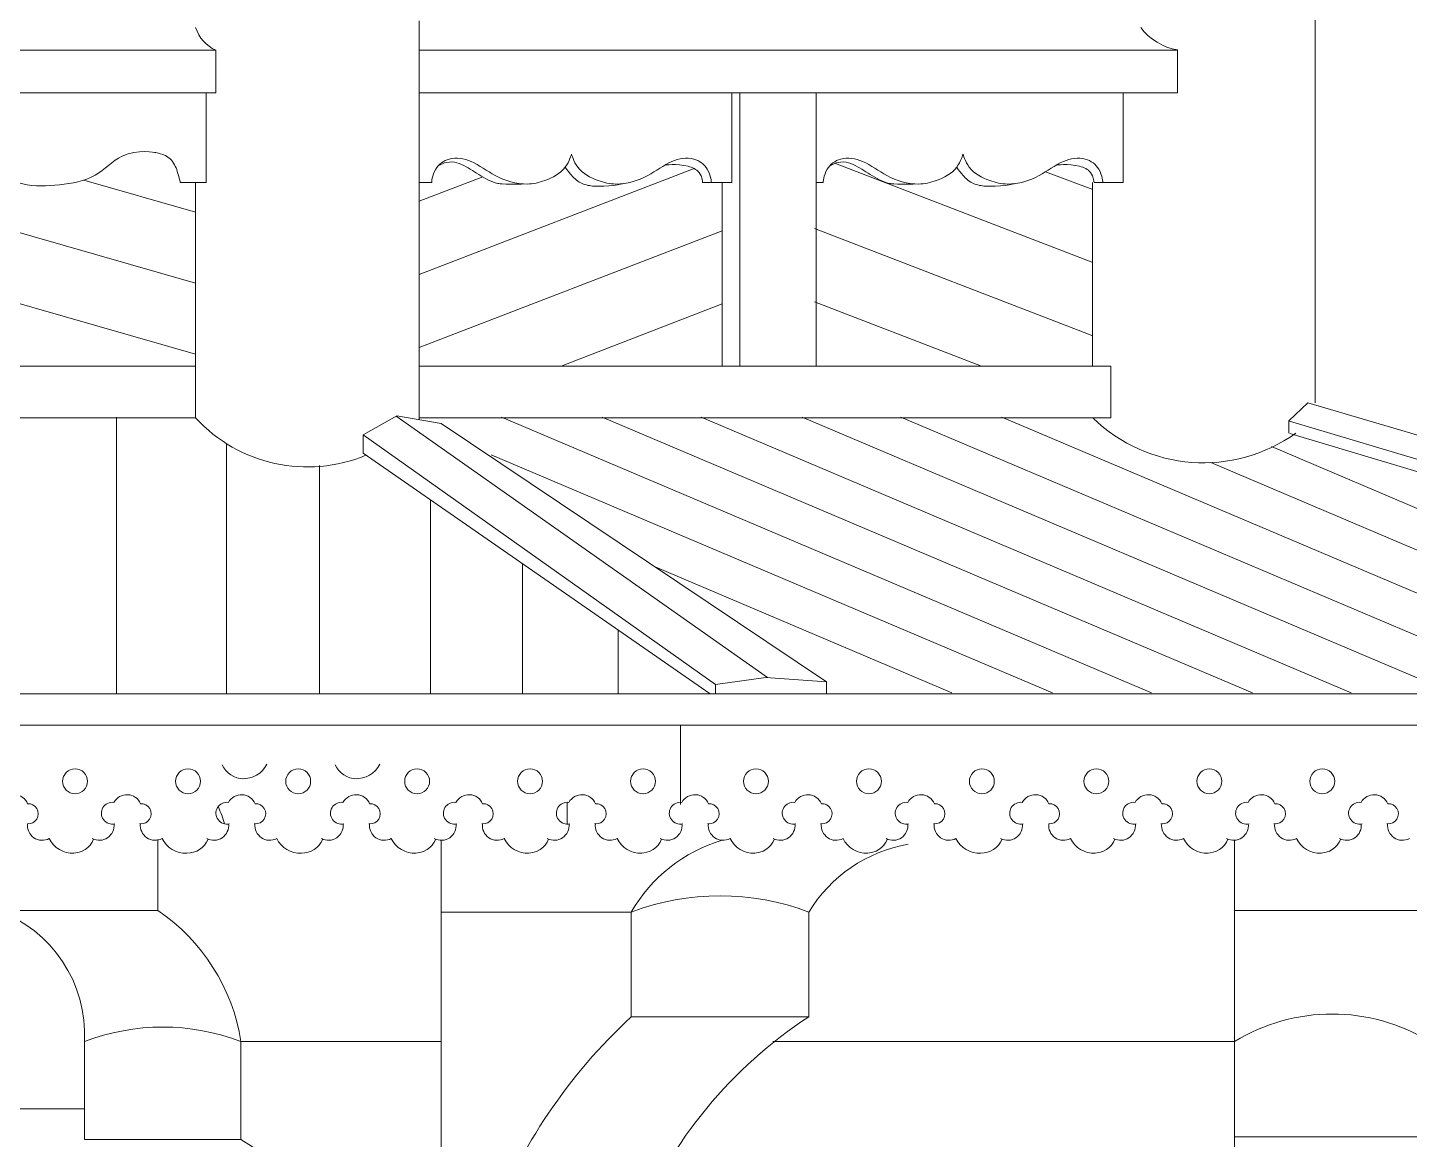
# Model space of a CAD drawing. Header units: millimetres. Extents: x 2399 to 111977, y 1313 to 59551.
# Drawn here: x 96438 to 98559, y 42969 to 44675 of the extents above; entities that cross this region are included whole.
import ezdxf

# ---------------------------------------------------------------- set-up
doc = ezdxf.new("R2010")
doc.units = ezdxf.units.MM
doc.layers.add('main line', color=7, linetype='Continuous', lineweight=13)

msp = doc.modelspace()

# ---------------------------------------------------------------- linework, layer by layer
at = {"layer": 'main line', "color": 7, "linetype": 'Continuous', "lineweight": 13}
for p, q in [((97038.7862, 44073.7993), (97039.1417, 44685.8165)), ((98414.397, 44099.7524), (98414.397, 44689.3849)), ((96726.6847, 44640.8937), (95984.3552, 44640.8937)), ((96726.6847, 44575.4817), (96726.6847, 44640.8937)), ((97039.1417, 44640.8937), (98203.1842, 44640.8937)), ((98203.1842, 44575.4817), (98203.1842, 44641.194)), ((96726.6847, 44575.4817), (95984.084, 44575.4817)), ((96711.9301, 44575.4817), (96711.9301, 44437.639)), ((98203.1842, 44575.4817), (97039.1417, 44575.4817)), ((97518.9176, 44437.639), (97518.9176, 44575.4817)), ((97530.9987, 44575.4817), (97530.9987, 44156.0388)), ((97648.3579, 44575.4817), (97648.3579, 44156.0388)), ((98120.0079, 44575.4817), (98120.0079, 44437.639)), ((98120.0079, 44575.4817), (98120.0079, 44437.639)), ((98120.0079, 44575.4817), (98120.0079, 44437.639)), ((98073.3308, 44314.7644), (97678.278, 44466.9319)), ((96695.7087, 44283.2193), (96072.5324, 44461.5251)), ((97039.1417, 44296.7852), (97460.9761, 44459.2685)), ((97039.1417, 44409.1029), (97136.8381, 44446.7338)), ((98073.3308, 44427.0821), (98000.7596, 44454.3504)), ((96695.7087, 44392.2365), (96523.8654, 44441.405)), ((96711.9301, 44437.639), (96672.1722, 44437.639)), ((96695.7087, 44076.3876), (96695.7087, 44437.639)), ((97518.9176, 44437.639), (97474.0458, 44437.639)), ((97504.2477, 44437.639), (97504.2477, 44156.0388)), ((98072.8613, 44156.0388), (98072.8613, 44437.639)), ((98120.0079, 44437.639), (98075.1361, 44437.639)), ((96695.7087, 44174.2021), (96026.2156, 44365.7603)), ((97039.1417, 44184.4675), (97504.2477, 44363.6183)), ((98073.3308, 44202.4467), (97645.9983, 44367.0478)), ((97902.218, 44156.0388), (97645.9983, 44254.7302)), ((97256.9316, 44156.0388), (97504.2477, 44251.3007)), ((96695.7087, 44156.0388), (95984.084, 44156.0388)), ((97039.1417, 44156.0388), (98100.9903, 44156.0388)), ((98100.9903, 44076.3876), (98100.9903, 44156.0388)), ((98403.4441, 44099.7524), (98374.3083, 44072.1832)), ((98403.4441, 44099.7524), (99913.2946, 43653.0779)), ((96695.7087, 44076.3876), (95984.084, 44076.3876)), ((96574.1209, 44077.8236), (96574.1209, 43653.0779)), ((97004.7287, 44079.8326), (96953.0558, 44050.3336)), ((97573.515, 43677.7982), (97003.6197, 44079.1995)), ((97004.7287, 44079.8326), (97072.8438, 44067.7659)), ((97038.7862, 44076.3876), (98100.9903, 44076.3876)), ((97072.8438, 44067.7659), (97664.0934, 43671.4553)), ((97165.1719, 44077.8236), (98163.3635, 43654.5139)), ((97319.9772, 44077.8236), (98318.1689, 43654.5139)), ((97471.8982, 44077.8236), (98470.0899, 43654.5139)), ((97626.7036, 44077.8236), (98624.8952, 43654.5139)), ((97778.6246, 44077.8236), (98776.8162, 43654.5139)), ((97933.43, 44077.8236), (98931.6216, 43654.5139)), ((98374.1162, 44053.2614), (98374.3083, 44072.1832)), ((98375.1836, 44071.2866), (99778.3015, 43653.0779)), ((96953.0558, 44050.3336), (96953.0558, 44022.1034)), ((96953.0558, 44050.3336), (97493.9254, 43667.2926)), ((99714.5873, 43653.0779), (98375.5826, 44052.368)), ((96743.0376, 44037.0641), (96743.0376, 43653.0779)), ((97485.5796, 43653.0779), (96953.0558, 44022.1034)), ((97149.5581, 44020.0189), (98011.4425, 43654.5139)), ((98347.4268, 44032.3327), (99238.348, 43654.5139)), ((96885.8257, 44003.3487), (96885.8257, 43653.0779)), ((98254.215, 44007.7796), (99090.6246, 43653.0779)), ((97056.5246, 43950.4022), (97056.5246, 43653.0779)), ((97197.5305, 43852.6886), (97197.5305, 43653.0779)), ((97401.2683, 43847.6252), (97856.6371, 43654.5139)), ((97344.389, 43750.9195), (97344.389, 43653.0779)), ((97571.2447, 43677.9572), (97493.9254, 43667.2926)), ((97493.9254, 43667.2926), (97493.9254, 43653.0779)), ((97571.2447, 43677.9572), (97664.0934, 43671.4553)), ((97664.0934, 43671.4553), (97664.0934, 43653.0779)), ((99902.9086, 43653.0779), (96279.5857, 43653.0779)), ((99899.5968, 43604.6554), (96313.8482, 43604.6554)), ((97440.3932, 43604.6554), (97440.3932, 43483.202)), ((97266.2205, 43453.031), (97266.2205, 43485.8825)), ((96637.7248, 43320.4322), (96637.7248, 43429.1172)), ((97072.6501, 43427.3627), (97072.6501, 40699.7372)), ((98290.6429, 43428.5804), (98290.6429, 42314.0751)), ((96637.7248, 43320.4322), (96390.885, 43320.4322)), ((98290.6429, 43320.4322), (98590.6429, 43320.4322)), ((97072.6501, 43317.9479), (97364.61, 43317.9479)), ((97364.61, 43157.1995), (97364.61, 43317.9479)), ((97637.1844, 43157.1995), (97637.1844, 43317.9479)), ((98290.6429, 43215.7717), (98290.6429, 43020.7197)), ((97637.1844, 43157.1995), (97364.61, 43157.1995)), ((96525.0609, 42969.0668), (96525.0609, 43119.1472)), ((97072.6501, 43119.1472), (96765.3595, 43119.1472)), ((96765.3595, 42969.0668), (96765.3595, 43119.1472)), ((98290.6429, 43119.1472), (97582.0103, 43119.1472)), ((96525.0609, 43016.0139), (96240.8357, 43016.0139)), ((98290.6429, 43010.8402), (98290.6429, 42815.6164)), ((96765.3595, 42969.0668), (96525.0609, 42969.0668)), ((98290.6429, 42972.7751), (98590.6429, 42972.7751))]:
    msp.add_line(p, q, dxfattribs=at)
at = {"layer": 'main line', "color": 7, "linetype": 'Continuous', "lineweight": 13, "flags": 128}
for points in [[(96736.6586, 43544.0391, 0.304535594), (96769.4319, 43522.6804)], [(96736.6586, 43544.0391, 0.304535594), (96769.4319, 43522.6804)], [(96736.6586, 43544.0391, 0.304535594), (96769.4319, 43522.6804)], [(96736.6586, 43544.0391, 0.304535594), (96769.4319, 43522.6804)], [(96736.6586, 43544.0391, 0.304535594), (96769.4319, 43522.6804)], [(96736.6586, 43544.0391, 0.304535594), (96769.4319, 43522.6804)], [(96766.9772, 43522.6804, 0.304535594), (96804.9049, 43545.0239)], [(96766.9772, 43522.6804, 0.304535594), (96804.9049, 43545.0239)], [(96766.9772, 43522.6804, 0.304535594), (96804.9049, 43545.0239)], [(96766.9772, 43522.6804, 0.304535594), (96804.9049, 43545.0239)], [(96766.9772, 43522.6804, 0.304535594), (96804.9049, 43545.0239)], [(96766.9772, 43522.6804, 0.304535594), (96804.9049, 43545.0239)], [(96910.0705, 43544.0391, 0.304535594), (96942.8439, 43522.6804)], [(96910.0705, 43544.0391, 0.304535594), (96942.8439, 43522.6804)], [(96910.0705, 43544.0391, 0.304535594), (96942.8439, 43522.6804)], [(96910.0705, 43544.0391, 0.304535594), (96942.8439, 43522.6804)], [(96910.0705, 43544.0391, 0.304535594), (96942.8439, 43522.6804)], [(96910.0705, 43544.0391, 0.304535594), (96942.8439, 43522.6804)], [(96940.3892, 43522.6804, 0.304535594), (96978.3169, 43545.0239)], [(96940.3892, 43522.6804, 0.304535594), (96978.3169, 43545.0239)], [(96940.3892, 43522.6804, 0.304535594), (96978.3169, 43545.0239)], [(96940.3892, 43522.6804, 0.304535594), (96978.3169, 43545.0239)], [(96940.3892, 43522.6804, 0.304535594), (96978.3169, 43545.0239)], [(96940.3892, 43522.6804, 0.304535594), (96978.3169, 43545.0239)], [(96398.2131, 43453.5136, -1.219803903), (96396.7827, 43486.1955, -0.63216014), (96437.7467, 43484.1973, -1.067465283), (96437.512, 43453.5136, 0.60309642), (96470.9037, 43430.7474)], [(96398.2131, 43453.5136, -1.219803903), (96396.7827, 43486.1955, -0.63216014), (96437.7467, 43484.1973, -1.067465283), (96437.512, 43453.5136, 0.60309642), (96470.9037, 43430.7474)], [(96398.2131, 43453.5136, -1.219803903), (96396.7827, 43486.1955, -0.63216014), (96437.7467, 43484.1973, -1.067465283), (96437.512, 43453.5136, 0.60309642), (96470.9037, 43430.7474)], [(96398.2131, 43453.5136, -1.219803903), (96396.7827, 43486.1955, -0.63216014), (96437.7467, 43484.1973, -1.067465283), (96437.512, 43453.5136, 0.60309642), (96470.9037, 43430.7474)], [(96398.2131, 43453.5136, -1.219803903), (96396.7827, 43486.1955, -0.63216014), (96437.7467, 43484.1973, -1.067465283), (96437.512, 43453.5136, 0.60309642), (96470.9037, 43430.7474)], [(96398.2131, 43453.5136, -1.219803903), (96396.7827, 43486.1955, -0.63216014), (96437.7467, 43484.1973, -1.067465283), (96437.512, 43453.5136, 0.60309642), (96470.9037, 43430.7474)], [(96571.6251, 43453.5136, -1.219803903), (96570.1947, 43486.1955, -0.63216014), (96611.1587, 43484.1973, -1.067465283), (96610.9239, 43453.5136, 0.60309642), (96644.3157, 43430.7474)], [(96571.6251, 43453.5136, -1.219803903), (96570.1947, 43486.1955, -0.63216014), (96611.1587, 43484.1973, -1.067465283), (96610.9239, 43453.5136, 0.60309642), (96644.3157, 43430.7474)], [(96571.6251, 43453.5136, -1.219803903), (96570.1947, 43486.1955, -0.63216014), (96611.1587, 43484.1973, -1.067465283), (96610.9239, 43453.5136, 0.60309642), (96644.3157, 43430.7474)], [(96571.6251, 43453.5136, -1.219803903), (96570.1947, 43486.1955, -0.63216014), (96611.1587, 43484.1973, -1.067465283), (96610.9239, 43453.5136, 0.60309642), (96644.3157, 43430.7474)], [(96571.6251, 43453.5136, -1.219803903), (96570.1947, 43486.1955, -0.63216014), (96611.1587, 43484.1973, -1.067465283), (96610.9239, 43453.5136, 0.60309642), (96644.3157, 43430.7474)], [(96571.6251, 43453.5136, -1.219803903), (96570.1947, 43486.1955, -0.63216014), (96611.1587, 43484.1973, -1.067465283), (96610.9239, 43453.5136, 0.60309642), (96644.3157, 43430.7474)], [(96747.4918, 43453.5136, -1.219803903), (96746.0614, 43486.1955, -0.63216014), (96787.0254, 43484.1973, -1.067465283), (96786.7906, 43453.5136, 0.60309642), (96820.1824, 43430.7474)], [(96747.4918, 43453.5136, -1.219803903), (96746.0614, 43486.1955, -0.63216014), (96787.0254, 43484.1973, -1.067465283), (96786.7906, 43453.5136, 0.60309642), (96820.1824, 43430.7474)], [(96747.4918, 43453.5136, -1.219803903), (96746.0614, 43486.1955, -0.63216014), (96787.0254, 43484.1973, -1.067465283), (96786.7906, 43453.5136, 0.60309642), (96820.1824, 43430.7474)], [(96747.4918, 43453.5136, -1.219803903), (96746.0614, 43486.1955, -0.63216014), (96787.0254, 43484.1973, -1.067465283), (96786.7906, 43453.5136, 0.60309642), (96820.1824, 43430.7474)], [(96747.4918, 43453.5136, -1.219803903), (96746.0614, 43486.1955, -0.63216014), (96787.0254, 43484.1973, -1.067465283), (96786.7906, 43453.5136, 0.60309642), (96820.1824, 43430.7474)], [(96747.4918, 43453.5136, -1.219803903), (96746.0614, 43486.1955, -0.63216014), (96787.0254, 43484.1973, -1.067465283), (96786.7906, 43453.5136, 0.60309642), (96820.1824, 43430.7474)], [(96923.3585, 43453.5136, -1.219803903), (96921.9281, 43486.1955, -0.63216014), (96962.8921, 43484.1973, -1.067465283), (96962.6573, 43453.5136, 0.60309642), (96996.0491, 43430.7474)], [(96923.3585, 43453.5136, -1.219803903), (96921.9281, 43486.1955, -0.63216014), (96962.8921, 43484.1973, -1.067465283), (96962.6573, 43453.5136, 0.60309642), (96996.0491, 43430.7474)], [(96923.3585, 43453.5136, -1.219803903), (96921.9281, 43486.1955, -0.63216014), (96962.8921, 43484.1973, -1.067465283), (96962.6573, 43453.5136, 0.60309642), (96996.0491, 43430.7474)], [(96923.3585, 43453.5136, -1.219803903), (96921.9281, 43486.1955, -0.63216014), (96962.8921, 43484.1973, -1.067465283), (96962.6573, 43453.5136, 0.60309642), (96996.0491, 43430.7474)], [(96923.3585, 43453.5136, -1.219803903), (96921.9281, 43486.1955, -0.63216014), (96962.8921, 43484.1973, -1.067465283), (96962.6573, 43453.5136, 0.60309642), (96996.0491, 43430.7474)], [(96923.3585, 43453.5136, -1.219803903), (96921.9281, 43486.1955, -0.63216014), (96962.8921, 43484.1973, -1.067465283), (96962.6573, 43453.5136, 0.60309642), (96996.0491, 43430.7474)], [(97096.7705, 43453.5136, -1.219803903), (97095.34, 43486.1955, -0.63216014), (97136.304, 43484.1973, -1.067465283), (97136.0693, 43453.5136, 0.60309642), (97169.4611, 43430.7474)], [(97096.7705, 43453.5136, -1.219803903), (97095.34, 43486.1955, -0.63216014), (97136.304, 43484.1973, -1.067465283), (97136.0693, 43453.5136, 0.60309642), (97169.4611, 43430.7474)], [(97096.7705, 43453.5136, -1.219803903), (97095.34, 43486.1955, -0.63216014), (97136.304, 43484.1973, -1.067465283), (97136.0693, 43453.5136, 0.60309642), (97169.4611, 43430.7474)], [(97096.7705, 43453.5136, -1.219803903), (97095.34, 43486.1955, -0.63216014), (97136.304, 43484.1973, -1.067465283), (97136.0693, 43453.5136, 0.60309642), (97169.4611, 43430.7474)], [(97096.7705, 43453.5136, -1.219803903), (97095.34, 43486.1955, -0.63216014), (97136.304, 43484.1973, -1.067465283), (97136.0693, 43453.5136, 0.60309642), (97169.4611, 43430.7474)], [(97096.7705, 43453.5136, -1.219803903), (97095.34, 43486.1955, -0.63216014), (97136.304, 43484.1973, -1.067465283), (97136.0693, 43453.5136, 0.60309642), (97169.4611, 43430.7474)], [(97270.1824, 43453.5136, -1.219803903), (97268.752, 43486.1955, -0.63216014), (97309.716, 43484.1973, -1.067465283), (97309.4813, 43453.5136, 0.60309642), (97342.873, 43430.7474)], [(97270.1824, 43453.5136, -1.219803903), (97268.752, 43486.1955, -0.63216014), (97309.716, 43484.1973, -1.067465283), (97309.4813, 43453.5136, 0.60309642), (97342.873, 43430.7474)], [(97270.1824, 43453.5136, -1.219803903), (97268.752, 43486.1955, -0.63216014), (97309.716, 43484.1973, -1.067465283), (97309.4813, 43453.5136, 0.60309642), (97342.873, 43430.7474)], [(97270.1824, 43453.5136, -1.219803903), (97268.752, 43486.1955, -0.63216014), (97309.716, 43484.1973, -1.067465283), (97309.4813, 43453.5136, 0.60309642), (97342.873, 43430.7474)], [(97270.1824, 43453.5136, -1.219803903), (97268.752, 43486.1955, -0.63216014), (97309.716, 43484.1973, -1.067465283), (97309.4813, 43453.5136, 0.60309642), (97342.873, 43430.7474)], [(97270.1824, 43453.5136, -1.219803903), (97268.752, 43486.1955, -0.63216014), (97309.716, 43484.1973, -1.067465283), (97309.4813, 43453.5136, 0.60309642), (97342.873, 43430.7474)], [(97443.5944, 43453.5136, -1.219803903), (97442.164, 43486.1955, -0.63216014), (97483.128, 43484.1973, -1.067465283), (97482.8932, 43453.5136, 0.60309642), (97516.285, 43430.7474)], [(97443.5944, 43453.5136, -1.219803903), (97442.164, 43486.1955, -0.63216014), (97483.128, 43484.1973, -1.067465283), (97482.8932, 43453.5136, 0.60309642), (97516.285, 43430.7474)], [(97443.5944, 43453.5136, -1.219803903), (97442.164, 43486.1955, -0.63216014), (97483.128, 43484.1973, -1.067465283), (97482.8932, 43453.5136, 0.60309642), (97516.285, 43430.7474)], [(97443.5944, 43453.5136, -1.219803903), (97442.164, 43486.1955, -0.63216014), (97483.128, 43484.1973, -1.067465283), (97482.8932, 43453.5136, 0.60309642), (97516.285, 43430.7474)], [(97443.5944, 43453.5136, -1.219803903), (97442.164, 43486.1955, -0.63216014), (97483.128, 43484.1973, -1.067465283), (97482.8932, 43453.5136, 0.60309642), (97516.285, 43430.7474)], [(97443.5944, 43453.5136, -1.219803903), (97442.164, 43486.1955, -0.63216014), (97483.128, 43484.1973, -1.067465283), (97482.8932, 43453.5136, 0.60309642), (97516.285, 43430.7474)], [(97617.0064, 43453.5136, -1.219803903), (97615.5759, 43486.1955, -0.63216014), (97656.5399, 43484.1973, -1.067465283), (97656.3052, 43453.5136, 0.60309642), (97689.6969, 43430.7474)], [(97617.0064, 43453.5136, -1.219803903), (97615.5759, 43486.1955, -0.63216014), (97656.5399, 43484.1973, -1.067465283), (97656.3052, 43453.5136, 0.60309642), (97689.6969, 43430.7474)], [(97617.0064, 43453.5136, -1.219803903), (97615.5759, 43486.1955, -0.63216014), (97656.5399, 43484.1973, -1.067465283), (97656.3052, 43453.5136, 0.60309642), (97689.6969, 43430.7474)], [(97617.0064, 43453.5136, -1.219803903), (97615.5759, 43486.1955, -0.63216014), (97656.5399, 43484.1973, -1.067465283), (97656.3052, 43453.5136, 0.60309642), (97689.6969, 43430.7474)], [(97617.0064, 43453.5136, -1.219803903), (97615.5759, 43486.1955, -0.63216014), (97656.5399, 43484.1973, -1.067465283), (97656.3052, 43453.5136, 0.60309642), (97689.6969, 43430.7474)], [(97617.0064, 43453.5136, -1.219803903), (97615.5759, 43486.1955, -0.63216014), (97656.5399, 43484.1973, -1.067465283), (97656.3052, 43453.5136, 0.60309642), (97689.6969, 43430.7474)], [(97790.4183, 43453.5136, -1.219803903), (97788.9879, 43486.1955, -0.63216014), (97829.9519, 43484.1973, -1.067465283), (97829.7172, 43453.5136, 0.60309642), (97863.1089, 43430.7474)], [(97790.4183, 43453.5136, -1.219803903), (97788.9879, 43486.1955, -0.63216014), (97829.9519, 43484.1973, -1.067465283), (97829.7172, 43453.5136, 0.60309642), (97863.1089, 43430.7474)], [(97790.4183, 43453.5136, -1.219803903), (97788.9879, 43486.1955, -0.63216014), (97829.9519, 43484.1973, -1.067465283), (97829.7172, 43453.5136, 0.60309642), (97863.1089, 43430.7474)], [(97790.4183, 43453.5136, -1.219803903), (97788.9879, 43486.1955, -0.63216014), (97829.9519, 43484.1973, -1.067465283), (97829.7172, 43453.5136, 0.60309642), (97863.1089, 43430.7474)], [(97790.4183, 43453.5136, -1.219803903), (97788.9879, 43486.1955, -0.63216014), (97829.9519, 43484.1973, -1.067465283), (97829.7172, 43453.5136, 0.60309642), (97863.1089, 43430.7474)], [(97790.4183, 43453.5136, -1.219803903), (97788.9879, 43486.1955, -0.63216014), (97829.9519, 43484.1973, -1.067465283), (97829.7172, 43453.5136, 0.60309642), (97863.1089, 43430.7474)], [(97966.285, 43453.5136, -1.219803903), (97964.8546, 43486.1955, -0.63216014), (98005.8186, 43484.1973, -1.067465283), (98005.5838, 43453.5136, 0.60309642), (98038.9756, 43430.7474)], [(97966.285, 43453.5136, -1.219803903), (97964.8546, 43486.1955, -0.63216014), (98005.8186, 43484.1973, -1.067465283), (98005.5838, 43453.5136, 0.60309642), (98038.9756, 43430.7474)], [(97966.285, 43453.5136, -1.219803903), (97964.8546, 43486.1955, -0.63216014), (98005.8186, 43484.1973, -1.067465283), (98005.5838, 43453.5136, 0.60309642), (98038.9756, 43430.7474)], [(97966.285, 43453.5136, -1.219803903), (97964.8546, 43486.1955, -0.63216014), (98005.8186, 43484.1973, -1.067465283), (98005.5838, 43453.5136, 0.60309642), (98038.9756, 43430.7474)], [(97966.285, 43453.5136, -1.219803903), (97964.8546, 43486.1955, -0.63216014), (98005.8186, 43484.1973, -1.067465283), (98005.5838, 43453.5136, 0.60309642), (98038.9756, 43430.7474)], [(97966.285, 43453.5136, -1.219803903), (97964.8546, 43486.1955, -0.63216014), (98005.8186, 43484.1973, -1.067465283), (98005.5838, 43453.5136, 0.60309642), (98038.9756, 43430.7474)], [(98139.697, 43453.5136, -1.219803903), (98138.2665, 43486.1955, -0.63216014), (98179.2306, 43484.1973, -1.067465283), (98178.9958, 43453.5136, 0.60309642), (98212.3876, 43430.7474)], [(98139.697, 43453.5136, -1.219803903), (98138.2665, 43486.1955, -0.63216014), (98179.2306, 43484.1973, -1.067465283), (98178.9958, 43453.5136, 0.60309642), (98212.3876, 43430.7474)], [(98139.697, 43453.5136, -1.219803903), (98138.2665, 43486.1955, -0.63216014), (98179.2306, 43484.1973, -1.067465283), (98178.9958, 43453.5136, 0.60309642), (98212.3876, 43430.7474)], [(98139.697, 43453.5136, -1.219803903), (98138.2665, 43486.1955, -0.63216014), (98179.2306, 43484.1973, -1.067465283), (98178.9958, 43453.5136, 0.60309642), (98212.3876, 43430.7474)], [(98139.697, 43453.5136, -1.219803903), (98138.2665, 43486.1955, -0.63216014), (98179.2306, 43484.1973, -1.067465283), (98178.9958, 43453.5136, 0.60309642), (98212.3876, 43430.7474)], [(98139.697, 43453.5136, -1.219803903), (98138.2665, 43486.1955, -0.63216014), (98179.2306, 43484.1973, -1.067465283), (98178.9958, 43453.5136, 0.60309642), (98212.3876, 43430.7474)], [(98313.109, 43453.5136, -1.219803903), (98311.6785, 43486.1955, -0.63216014), (98352.6425, 43484.1973, -1.067465283), (98352.4078, 43453.5136, 0.60309642), (98385.7995, 43430.7474)], [(98313.109, 43453.5136, -1.219803903), (98311.6785, 43486.1955, -0.63216014), (98352.6425, 43484.1973, -1.067465283), (98352.4078, 43453.5136, 0.60309642), (98385.7995, 43430.7474)], [(98313.109, 43453.5136, -1.219803903), (98311.6785, 43486.1955, -0.63216014), (98352.6425, 43484.1973, -1.067465283), (98352.4078, 43453.5136, 0.60309642), (98385.7995, 43430.7474)], [(98313.109, 43453.5136, -1.219803903), (98311.6785, 43486.1955, -0.63216014), (98352.6425, 43484.1973, -1.067465283), (98352.4078, 43453.5136, 0.60309642), (98385.7995, 43430.7474)], [(98313.109, 43453.5136, -1.219803903), (98311.6785, 43486.1955, -0.63216014), (98352.6425, 43484.1973, -1.067465283), (98352.4078, 43453.5136, 0.60309642), (98385.7995, 43430.7474)], [(98313.109, 43453.5136, -1.219803903), (98311.6785, 43486.1955, -0.63216014), (98352.6425, 43484.1973, -1.067465283), (98352.4078, 43453.5136, 0.60309642), (98385.7995, 43430.7474)], [(98486.5209, 43453.5136, -1.219803903), (98485.0905, 43486.1955, -0.63216014), (98526.0545, 43484.1973, -1.067465283), (98525.8197, 43453.5136, 0.60309642), (98559.2115, 43430.7474)], [(98486.5209, 43453.5136, -1.219803903), (98485.0905, 43486.1955, -0.63216014), (98526.0545, 43484.1973, -1.067465283), (98525.8197, 43453.5136, 0.60309642), (98559.2115, 43430.7474)], [(98486.5209, 43453.5136, -1.219803903), (98485.0905, 43486.1955, -0.63216014), (98526.0545, 43484.1973, -1.067465283), (98525.8197, 43453.5136, 0.60309642), (98559.2115, 43430.7474)], [(98486.5209, 43453.5136, -1.219803903), (98485.0905, 43486.1955, -0.63216014), (98526.0545, 43484.1973, -1.067465283), (98525.8197, 43453.5136, 0.60309642), (98559.2115, 43430.7474)], [(98486.5209, 43453.5136, -1.219803903), (98485.0905, 43486.1955, -0.63216014), (98526.0545, 43484.1973, -1.067465283), (98525.8197, 43453.5136, 0.60309642), (98559.2115, 43430.7474)], [(98486.5209, 43453.5136, -1.219803903), (98485.0905, 43486.1955, -0.63216014), (98526.0545, 43484.1973, -1.067465283), (98525.8197, 43453.5136, 0.60309642), (98559.2115, 43430.7474)], [(96570.4274, 43453.5136, -0.60309642), (96537.0356, 43430.7474)], [(96570.4274, 43453.5136, -0.60309642), (96537.0356, 43430.7474)], [(96570.4274, 43453.5136, -0.60309642), (96537.0356, 43430.7474)], [(96570.4274, 43453.5136, -0.60309642), (96537.0356, 43430.7474)], [(96570.4274, 43453.5136, -0.60309642), (96537.0356, 43430.7474)], [(96570.4274, 43453.5136, -0.60309642), (96537.0356, 43430.7474)], [(96609.7262, 43453.5136, 0.017938026), (96610.8976, 43453.2697)], [(96609.7262, 43453.5136, 0.017938026), (96610.8976, 43453.2697)], [(96609.7262, 43453.5136, 0.017938026), (96610.8976, 43453.2697)], [(96609.7262, 43453.5136, 0.017938026), (96610.8976, 43453.2697)], [(96609.7262, 43453.5136, 0.017938026), (96610.8976, 43453.2697)], [(96609.7262, 43453.5136, 0.017938026), (96610.8976, 43453.2697)], [(96746.2941, 43453.5136, -0.60309642), (96712.9023, 43430.7474)], [(96746.2941, 43453.5136, -0.60309642), (96712.9023, 43430.7474)], [(96746.2941, 43453.5136, -0.60309642), (96712.9023, 43430.7474)], [(96746.2941, 43453.5136, -0.60309642), (96712.9023, 43430.7474)], [(96746.2941, 43453.5136, -0.60309642), (96712.9023, 43430.7474)], [(96746.2941, 43453.5136, -0.60309642), (96712.9023, 43430.7474)], [(96785.5929, 43453.5136, 0.017938026), (96786.7643, 43453.2697)], [(96785.5929, 43453.5136, 0.017938026), (96786.7643, 43453.2697)], [(96785.5929, 43453.5136, 0.017938026), (96786.7643, 43453.2697)], [(96785.5929, 43453.5136, 0.017938026), (96786.7643, 43453.2697)], [(96785.5929, 43453.5136, 0.017938026), (96786.7643, 43453.2697)], [(96785.5929, 43453.5136, 0.017938026), (96786.7643, 43453.2697)], [(96922.1608, 43453.5136, -0.60309642), (96888.769, 43430.7474)], [(96922.1608, 43453.5136, -0.60309642), (96888.769, 43430.7474)], [(96922.1608, 43453.5136, -0.60309642), (96888.769, 43430.7474)], [(96922.1608, 43453.5136, -0.60309642), (96888.769, 43430.7474)], [(96922.1608, 43453.5136, -0.60309642), (96888.769, 43430.7474)], [(96922.1608, 43453.5136, -0.60309642), (96888.769, 43430.7474)], [(96961.4596, 43453.5136, 0.017938026), (96962.631, 43453.2697)], [(96961.4596, 43453.5136, 0.017938026), (96962.631, 43453.2697)], [(96961.4596, 43453.5136, 0.017938026), (96962.631, 43453.2697)], [(96961.4596, 43453.5136, 0.017938026), (96962.631, 43453.2697)], [(96961.4596, 43453.5136, 0.017938026), (96962.631, 43453.2697)], [(96961.4596, 43453.5136, 0.017938026), (96962.631, 43453.2697)], [(97095.5728, 43453.5136, -0.60309642), (97062.181, 43430.7474)], [(97095.5728, 43453.5136, -0.60309642), (97062.181, 43430.7474)], [(97095.5728, 43453.5136, -0.60309642), (97062.181, 43430.7474)], [(97095.5728, 43453.5136, -0.60309642), (97062.181, 43430.7474)], [(97095.5728, 43453.5136, -0.60309642), (97062.181, 43430.7474)], [(97095.5728, 43453.5136, -0.60309642), (97062.181, 43430.7474)], [(97134.8716, 43453.5136, 0.017938026), (97136.0429, 43453.2697)], [(97134.8716, 43453.5136, 0.017938026), (97136.0429, 43453.2697)], [(97134.8716, 43453.5136, 0.017938026), (97136.0429, 43453.2697)], [(97134.8716, 43453.5136, 0.017938026), (97136.0429, 43453.2697)], [(97134.8716, 43453.5136, 0.017938026), (97136.0429, 43453.2697)], [(97134.8716, 43453.5136, 0.017938026), (97136.0429, 43453.2697)], [(97268.9847, 43453.5136, -0.60309642), (97235.593, 43430.7474)], [(97268.9847, 43453.5136, -0.60309642), (97235.593, 43430.7474)], [(97268.9847, 43453.5136, -0.60309642), (97235.593, 43430.7474)], [(97268.9847, 43453.5136, -0.60309642), (97235.593, 43430.7474)], [(97268.9847, 43453.5136, -0.60309642), (97235.593, 43430.7474)], [(97268.9847, 43453.5136, -0.60309642), (97235.593, 43430.7474)], [(97308.2835, 43453.5136, 0.017938026), (97309.4549, 43453.2697)], [(97308.2835, 43453.5136, 0.017938026), (97309.4549, 43453.2697)], [(97308.2835, 43453.5136, 0.017938026), (97309.4549, 43453.2697)], [(97308.2835, 43453.5136, 0.017938026), (97309.4549, 43453.2697)], [(97308.2835, 43453.5136, 0.017938026), (97309.4549, 43453.2697)], [(97308.2835, 43453.5136, 0.017938026), (97309.4549, 43453.2697)], [(97442.3967, 43453.5136, -0.60309642), (97409.0049, 43430.7474)], [(97442.3967, 43453.5136, -0.60309642), (97409.0049, 43430.7474)], [(97442.3967, 43453.5136, -0.60309642), (97409.0049, 43430.7474)], [(97442.3967, 43453.5136, -0.60309642), (97409.0049, 43430.7474)], [(97442.3967, 43453.5136, -0.60309642), (97409.0049, 43430.7474)], [(97442.3967, 43453.5136, -0.60309642), (97409.0049, 43430.7474)], [(97481.6955, 43453.5136, 0.017938026), (97482.8669, 43453.2697)], [(97481.6955, 43453.5136, 0.017938026), (97482.8669, 43453.2697)], [(97481.6955, 43453.5136, 0.017938026), (97482.8669, 43453.2697)], [(97481.6955, 43453.5136, 0.017938026), (97482.8669, 43453.2697)], [(97481.6955, 43453.5136, 0.017938026), (97482.8669, 43453.2697)], [(97481.6955, 43453.5136, 0.017938026), (97482.8669, 43453.2697)], [(97615.8087, 43453.5136, -0.60309642), (97582.4169, 43430.7474)], [(97615.8087, 43453.5136, -0.60309642), (97582.4169, 43430.7474)], [(97615.8087, 43453.5136, -0.60309642), (97582.4169, 43430.7474)], [(97615.8087, 43453.5136, -0.60309642), (97582.4169, 43430.7474)], [(97615.8087, 43453.5136, -0.60309642), (97582.4169, 43430.7474)], [(97615.8087, 43453.5136, -0.60309642), (97582.4169, 43430.7474)], [(97655.1075, 43453.5136, 0.017938026), (97656.2788, 43453.2697)], [(97655.1075, 43453.5136, 0.017938026), (97656.2788, 43453.2697)], [(97655.1075, 43453.5136, 0.017938026), (97656.2788, 43453.2697)], [(97655.1075, 43453.5136, 0.017938026), (97656.2788, 43453.2697)], [(97655.1075, 43453.5136, 0.017938026), (97656.2788, 43453.2697)], [(97655.1075, 43453.5136, 0.017938026), (97656.2788, 43453.2697)], [(97789.2206, 43453.5136, -0.60309642), (97755.8289, 43430.7474)], [(97789.2206, 43453.5136, -0.60309642), (97755.8289, 43430.7474)], [(97789.2206, 43453.5136, -0.60309642), (97755.8289, 43430.7474)], [(97789.2206, 43453.5136, -0.60309642), (97755.8289, 43430.7474)], [(97789.2206, 43453.5136, -0.60309642), (97755.8289, 43430.7474)], [(97789.2206, 43453.5136, -0.60309642), (97755.8289, 43430.7474)], [(97828.5194, 43453.5136, 0.017938026), (97829.6908, 43453.2697)], [(97828.5194, 43453.5136, 0.017938026), (97829.6908, 43453.2697)], [(97828.5194, 43453.5136, 0.017938026), (97829.6908, 43453.2697)], [(97828.5194, 43453.5136, 0.017938026), (97829.6908, 43453.2697)], [(97828.5194, 43453.5136, 0.017938026), (97829.6908, 43453.2697)], [(97828.5194, 43453.5136, 0.017938026), (97829.6908, 43453.2697)], [(97965.0873, 43453.5136, -0.60309642), (97931.6956, 43430.7474)], [(97965.0873, 43453.5136, -0.60309642), (97931.6956, 43430.7474)], [(97965.0873, 43453.5136, -0.60309642), (97931.6956, 43430.7474)], [(97965.0873, 43453.5136, -0.60309642), (97931.6956, 43430.7474)], [(97965.0873, 43453.5136, -0.60309642), (97931.6956, 43430.7474)], [(97965.0873, 43453.5136, -0.60309642), (97931.6956, 43430.7474)], [(98138.4993, 43453.5136, -0.60309642), (98105.1075, 43430.7474)], [(98138.4993, 43453.5136, -0.60309642), (98105.1075, 43430.7474)], [(98138.4993, 43453.5136, -0.60309642), (98105.1075, 43430.7474)], [(98138.4993, 43453.5136, -0.60309642), (98105.1075, 43430.7474)], [(98138.4993, 43453.5136, -0.60309642), (98105.1075, 43430.7474)], [(98138.4993, 43453.5136, -0.60309642), (98105.1075, 43430.7474)], [(98177.7981, 43453.5136, 0.017938026), (98178.9695, 43453.2697)], [(98177.7981, 43453.5136, 0.017938026), (98178.9695, 43453.2697)], [(98177.7981, 43453.5136, 0.017938026), (98178.9695, 43453.2697)], [(98177.7981, 43453.5136, 0.017938026), (98178.9695, 43453.2697)], [(98177.7981, 43453.5136, 0.017938026), (98178.9695, 43453.2697)], [(98177.7981, 43453.5136, 0.017938026), (98178.9695, 43453.2697)], [(98311.9112, 43453.5136, -0.60309642), (98278.5195, 43430.7474)], [(98311.9112, 43453.5136, -0.60309642), (98278.5195, 43430.7474)], [(98311.9112, 43453.5136, -0.60309642), (98278.5195, 43430.7474)], [(98311.9112, 43453.5136, -0.60309642), (98278.5195, 43430.7474)], [(98311.9112, 43453.5136, -0.60309642), (98278.5195, 43430.7474)], [(98311.9112, 43453.5136, -0.60309642), (98278.5195, 43430.7474)], [(98351.2101, 43453.5136, 0.017938026), (98352.3814, 43453.2697)], [(98351.2101, 43453.5136, 0.017938026), (98352.3814, 43453.2697)], [(98351.2101, 43453.5136, 0.017938026), (98352.3814, 43453.2697)], [(98351.2101, 43453.5136, 0.017938026), (98352.3814, 43453.2697)], [(98351.2101, 43453.5136, 0.017938026), (98352.3814, 43453.2697)], [(98351.2101, 43453.5136, 0.017938026), (98352.3814, 43453.2697)], [(98485.3232, 43453.5136, -0.60309642), (98451.9315, 43430.7474)], [(98485.3232, 43453.5136, -0.60309642), (98451.9315, 43430.7474)], [(98485.3232, 43453.5136, -0.60309642), (98451.9315, 43430.7474)], [(98485.3232, 43453.5136, -0.60309642), (98451.9315, 43430.7474)], [(98485.3232, 43453.5136, -0.60309642), (98451.9315, 43430.7474)], [(98485.3232, 43453.5136, -0.60309642), (98451.9315, 43430.7474)], [(98524.622, 43453.5136, 0.017938026), (98525.7934, 43453.2697)], [(98524.622, 43453.5136, 0.017938026), (98525.7934, 43453.2697)], [(98524.622, 43453.5136, 0.017938026), (98525.7934, 43453.2697)], [(98524.622, 43453.5136, 0.017938026), (98525.7934, 43453.2697)], [(98524.622, 43453.5136, 0.017938026), (98525.7934, 43453.2697)], [(98524.622, 43453.5136, 0.017938026), (98525.7934, 43453.2697)], [(96508.8314, 43408.4038, -0.304535594), (96470.9037, 43430.7474)], [(96508.8314, 43408.4038, -0.304535594), (96470.9037, 43430.7474)], [(96508.8314, 43408.4038, -0.304535594), (96470.9037, 43430.7474)], [(96508.8314, 43408.4038, -0.304535594), (96470.9037, 43430.7474)], [(96508.8314, 43408.4038, -0.304535594), (96470.9037, 43430.7474)], [(96508.8314, 43408.4038, -0.304535594), (96470.9037, 43430.7474)], [(96539.1501, 43429.7625, -0.304535594), (96506.3767, 43408.4038)], [(96539.1501, 43429.7625, -0.304535594), (96506.3767, 43408.4038)], [(96539.1501, 43429.7625, -0.304535594), (96506.3767, 43408.4038)], [(96539.1501, 43429.7625, -0.304535594), (96506.3767, 43408.4038)], [(96539.1501, 43429.7625, -0.304535594), (96506.3767, 43408.4038)], [(96539.1501, 43429.7625, -0.304535594), (96506.3767, 43408.4038)], [(96682.2434, 43408.4038, -0.304535594), (96644.3157, 43430.7474)], [(96682.2434, 43408.4038, -0.304535594), (96644.3157, 43430.7474)], [(96682.2434, 43408.4038, -0.304535594), (96644.3157, 43430.7474)], [(96682.2434, 43408.4038, -0.304535594), (96644.3157, 43430.7474)], [(96682.2434, 43408.4038, -0.304535594), (96644.3157, 43430.7474)], [(96682.2434, 43408.4038, -0.304535594), (96644.3157, 43430.7474)], [(96715.0167, 43429.7625, -0.304535594), (96682.2434, 43408.4038)], [(96715.0167, 43429.7625, -0.304535594), (96682.2434, 43408.4038)], [(96715.0167, 43429.7625, -0.304535594), (96682.2434, 43408.4038)], [(96715.0167, 43429.7625, -0.304535594), (96682.2434, 43408.4038)], [(96715.0167, 43429.7625, -0.304535594), (96682.2434, 43408.4038)], [(96715.0167, 43429.7625, -0.304535594), (96682.2434, 43408.4038)], [(96858.1101, 43408.4038, -0.304535594), (96820.1824, 43430.7474)], [(96858.1101, 43408.4038, -0.304535594), (96820.1824, 43430.7474)], [(96858.1101, 43408.4038, -0.304535594), (96820.1824, 43430.7474)], [(96858.1101, 43408.4038, -0.304535594), (96820.1824, 43430.7474)], [(96858.1101, 43408.4038, -0.304535594), (96820.1824, 43430.7474)], [(96858.1101, 43408.4038, -0.304535594), (96820.1824, 43430.7474)], [(96890.8834, 43429.7625, -0.304535594), (96858.1101, 43408.4038)], [(96890.8834, 43429.7625, -0.304535594), (96858.1101, 43408.4038)], [(96890.8834, 43429.7625, -0.304535594), (96858.1101, 43408.4038)], [(96890.8834, 43429.7625, -0.304535594), (96858.1101, 43408.4038)], [(96890.8834, 43429.7625, -0.304535594), (96858.1101, 43408.4038)], [(96890.8834, 43429.7625, -0.304535594), (96858.1101, 43408.4038)], [(97033.9768, 43408.4038, -0.304535594), (96996.0491, 43430.7474)], [(97033.9768, 43408.4038, -0.304535594), (96996.0491, 43430.7474)], [(97033.9768, 43408.4038, -0.304535594), (96996.0491, 43430.7474)], [(97033.9768, 43408.4038, -0.304535594), (96996.0491, 43430.7474)], [(97033.9768, 43408.4038, -0.304535594), (96996.0491, 43430.7474)], [(97033.9768, 43408.4038, -0.304535594), (96996.0491, 43430.7474)], [(97064.2954, 43429.7625, -0.304535594), (97031.522, 43408.4038)], [(97064.2954, 43429.7625, -0.304535594), (97031.522, 43408.4038)], [(97064.2954, 43429.7625, -0.304535594), (97031.522, 43408.4038)], [(97064.2954, 43429.7625, -0.304535594), (97031.522, 43408.4038)], [(97064.2954, 43429.7625, -0.304535594), (97031.522, 43408.4038)], [(97064.2954, 43429.7625, -0.304535594), (97031.522, 43408.4038)], [(97207.3887, 43408.4038, -0.304535594), (97169.4611, 43430.7474)], [(97207.3887, 43408.4038, -0.304535594), (97169.4611, 43430.7474)], [(97207.3887, 43408.4038, -0.304535594), (97169.4611, 43430.7474)], [(97207.3887, 43408.4038, -0.304535594), (97169.4611, 43430.7474)], [(97207.3887, 43408.4038, -0.304535594), (97169.4611, 43430.7474)], [(97207.3887, 43408.4038, -0.304535594), (97169.4611, 43430.7474)], [(97237.7074, 43429.7625, -0.304535594), (97204.934, 43408.4038)], [(97237.7074, 43429.7625, -0.304535594), (97204.934, 43408.4038)], [(97237.7074, 43429.7625, -0.304535594), (97204.934, 43408.4038)], [(97237.7074, 43429.7625, -0.304535594), (97204.934, 43408.4038)], [(97237.7074, 43429.7625, -0.304535594), (97204.934, 43408.4038)], [(97237.7074, 43429.7625, -0.304535594), (97204.934, 43408.4038)], [(97380.8007, 43408.4038, -0.304535594), (97342.873, 43430.7474)], [(97380.8007, 43408.4038, -0.304535594), (97342.873, 43430.7474)], [(97380.8007, 43408.4038, -0.304535594), (97342.873, 43430.7474)], [(97380.8007, 43408.4038, -0.304535594), (97342.873, 43430.7474)], [(97380.8007, 43408.4038, -0.304535594), (97342.873, 43430.7474)], [(97380.8007, 43408.4038, -0.304535594), (97342.873, 43430.7474)], [(97411.1193, 43429.7625, -0.304535594), (97378.346, 43408.4038)], [(97411.1193, 43429.7625, -0.304535594), (97378.346, 43408.4038)], [(97411.1193, 43429.7625, -0.304535594), (97378.346, 43408.4038)], [(97411.1193, 43429.7625, -0.304535594), (97378.346, 43408.4038)], [(97411.1193, 43429.7625, -0.304535594), (97378.346, 43408.4038)], [(97411.1193, 43429.7625, -0.304535594), (97378.346, 43408.4038)], [(97554.2127, 43408.4038, -0.304535594), (97516.285, 43430.7474)], [(97554.2127, 43408.4038, -0.304535594), (97516.285, 43430.7474)], [(97554.2127, 43408.4038, -0.304535594), (97516.285, 43430.7474)], [(97554.2127, 43408.4038, -0.304535594), (97516.285, 43430.7474)], [(97554.2127, 43408.4038, -0.304535594), (97516.285, 43430.7474)], [(97554.2127, 43408.4038, -0.304535594), (97516.285, 43430.7474)], [(97584.5313, 43429.7625, -0.304535594), (97551.7579, 43408.4038)], [(97584.5313, 43429.7625, -0.304535594), (97551.7579, 43408.4038)], [(97584.5313, 43429.7625, -0.304535594), (97551.7579, 43408.4038)], [(97584.5313, 43429.7625, -0.304535594), (97551.7579, 43408.4038)], [(97584.5313, 43429.7625, -0.304535594), (97551.7579, 43408.4038)], [(97584.5313, 43429.7625, -0.304535594), (97551.7579, 43408.4038)], [(97727.6246, 43408.4038, -0.304535594), (97689.6969, 43430.7474)], [(97727.6246, 43408.4038, -0.304535594), (97689.6969, 43430.7474)], [(97727.6246, 43408.4038, -0.304535594), (97689.6969, 43430.7474)], [(97727.6246, 43408.4038, -0.304535594), (97689.6969, 43430.7474)], [(97727.6246, 43408.4038, -0.304535594), (97689.6969, 43430.7474)], [(97727.6246, 43408.4038, -0.304535594), (97689.6969, 43430.7474)], [(97757.9433, 43429.7625, -0.304535594), (97725.1699, 43408.4038)], [(97757.9433, 43429.7625, -0.304535594), (97725.1699, 43408.4038)], [(97757.9433, 43429.7625, -0.304535594), (97725.1699, 43408.4038)], [(97757.9433, 43429.7625, -0.304535594), (97725.1699, 43408.4038)], [(97757.9433, 43429.7625, -0.304535594), (97725.1699, 43408.4038)], [(97757.9433, 43429.7625, -0.304535594), (97725.1699, 43408.4038)], [(97901.0366, 43408.4038, -0.304535594), (97863.1089, 43430.7474)], [(97901.0366, 43408.4038, -0.304535594), (97863.1089, 43430.7474)], [(97901.0366, 43408.4038, -0.304535594), (97863.1089, 43430.7474)], [(97901.0366, 43408.4038, -0.304535594), (97863.1089, 43430.7474)], [(97901.0366, 43408.4038, -0.304535594), (97863.1089, 43430.7474)], [(97901.0366, 43408.4038, -0.304535594), (97863.1089, 43430.7474)], [(97933.81, 43429.7625, -0.304535594), (97901.0366, 43408.4038)], [(97933.81, 43429.7625, -0.304535594), (97901.0366, 43408.4038)], [(97933.81, 43429.7625, -0.304535594), (97901.0366, 43408.4038)], [(97933.81, 43429.7625, -0.304535594), (97901.0366, 43408.4038)], [(97933.81, 43429.7625, -0.304535594), (97901.0366, 43408.4038)], [(97933.81, 43429.7625, -0.304535594), (97901.0366, 43408.4038)], [(98076.9033, 43408.4038, -0.304535594), (98038.9756, 43430.7474)], [(98076.9033, 43408.4038, -0.304535594), (98038.9756, 43430.7474)], [(98076.9033, 43408.4038, -0.304535594), (98038.9756, 43430.7474)], [(98076.9033, 43408.4038, -0.304535594), (98038.9756, 43430.7474)], [(98076.9033, 43408.4038, -0.304535594), (98038.9756, 43430.7474)], [(98076.9033, 43408.4038, -0.304535594), (98038.9756, 43430.7474)], [(98107.2219, 43429.7625, -0.304535594), (98074.4486, 43408.4038)], [(98107.2219, 43429.7625, -0.304535594), (98074.4486, 43408.4038)], [(98107.2219, 43429.7625, -0.304535594), (98074.4486, 43408.4038)], [(98107.2219, 43429.7625, -0.304535594), (98074.4486, 43408.4038)], [(98107.2219, 43429.7625, -0.304535594), (98074.4486, 43408.4038)], [(98107.2219, 43429.7625, -0.304535594), (98074.4486, 43408.4038)], [(98250.3153, 43408.4038, -0.304535594), (98212.3876, 43430.7474)], [(98250.3153, 43408.4038, -0.304535594), (98212.3876, 43430.7474)], [(98250.3153, 43408.4038, -0.304535594), (98212.3876, 43430.7474)], [(98250.3153, 43408.4038, -0.304535594), (98212.3876, 43430.7474)], [(98250.3153, 43408.4038, -0.304535594), (98212.3876, 43430.7474)], [(98250.3153, 43408.4038, -0.304535594), (98212.3876, 43430.7474)], [(98280.6339, 43429.7625, -0.304535594), (98247.8605, 43408.4038)], [(98280.6339, 43429.7625, -0.304535594), (98247.8605, 43408.4038)], [(98280.6339, 43429.7625, -0.304535594), (98247.8605, 43408.4038)], [(98280.6339, 43429.7625, -0.304535594), (98247.8605, 43408.4038)], [(98280.6339, 43429.7625, -0.304535594), (98247.8605, 43408.4038)], [(98280.6339, 43429.7625, -0.304535594), (98247.8605, 43408.4038)], [(98423.7272, 43408.4038, -0.304535594), (98385.7995, 43430.7474)], [(98423.7272, 43408.4038, -0.304535594), (98385.7995, 43430.7474)], [(98423.7272, 43408.4038, -0.304535594), (98385.7995, 43430.7474)], [(98423.7272, 43408.4038, -0.304535594), (98385.7995, 43430.7474)], [(98423.7272, 43408.4038, -0.304535594), (98385.7995, 43430.7474)], [(98423.7272, 43408.4038, -0.304535594), (98385.7995, 43430.7474)], [(98454.0459, 43429.7625, -0.304535594), (98421.2725, 43408.4038)], [(98454.0459, 43429.7625, -0.304535594), (98421.2725, 43408.4038)], [(98454.0459, 43429.7625, -0.304535594), (98421.2725, 43408.4038)], [(98454.0459, 43429.7625, -0.304535594), (98421.2725, 43408.4038)], [(98454.0459, 43429.7625, -0.304535594), (98421.2725, 43408.4038)], [(98454.0459, 43429.7625, -0.304535594), (98421.2725, 43408.4038)]]:
    msp.add_lwpolyline(points, format="xyb", dxfattribs=at)
at = {"layer": 'main line', "color": 7, "linetype": 'Continuous', "lineweight": 13}
for centre in [(96510.6384, 43518.6263), (96510.6384, 43518.6263), (96510.6384, 43518.6263), (96510.6384, 43518.6263), (96510.6384, 43518.6263), (96510.6384, 43518.6263), (96684.0504, 43518.6263), (96684.0504, 43518.6263), (96684.0504, 43518.6263), (96684.0504, 43518.6263), (96684.0504, 43518.6263), (96684.0504, 43518.6263), (96853.1883, 43518.6263), (96853.1883, 43518.6263), (96853.1883, 43518.6263), (96853.1883, 43518.6263), (96853.1883, 43518.6263), (96853.1883, 43518.6263), (97035.7838, 43518.6263), (97035.7838, 43518.6263), (97035.7838, 43518.6263), (97035.7838, 43518.6263), (97035.7838, 43518.6263), (97035.7838, 43518.6263), (97209.1958, 43518.6263), (97209.1958, 43518.6263), (97209.1958, 43518.6263), (97209.1958, 43518.6263), (97209.1958, 43518.6263), (97209.1958, 43518.6263), (97382.6077, 43518.6263), (97382.6077, 43518.6263), (97382.6077, 43518.6263), (97382.6077, 43518.6263), (97382.6077, 43518.6263), (97382.6077, 43518.6263), (97556.0197, 43518.6263), (97556.0197, 43518.6263), (97556.0197, 43518.6263), (97556.0197, 43518.6263), (97556.0197, 43518.6263), (97556.0197, 43518.6263), (97729.4317, 43518.6263), (97729.4317, 43518.6263), (97729.4317, 43518.6263), (97729.4317, 43518.6263), (97729.4317, 43518.6263), (97729.4317, 43518.6263), (97902.8436, 43518.6263), (97902.8436, 43518.6263), (97902.8436, 43518.6263), (97902.8436, 43518.6263), (97902.8436, 43518.6263), (97902.8436, 43518.6263), (98078.7103, 43518.6263), (98078.7103, 43518.6263), (98078.7103, 43518.6263), (98078.7103, 43518.6263), (98078.7103, 43518.6263), (98078.7103, 43518.6263), (98252.1223, 43518.6263), (98252.1223, 43518.6263), (98252.1223, 43518.6263), (98252.1223, 43518.6263), (98252.1223, 43518.6263), (98252.1223, 43518.6263), (98425.5342, 43518.6263), (98425.5342, 43518.6263), (98425.5342, 43518.6263), (98425.5342, 43518.6263), (98425.5342, 43518.6263), (98425.5342, 43518.6263)]:
    msp.add_circle(centre, 19.1338, dxfattribs=at)
for centre, radius, start, end in [((96750.8795, 44693.7265), 58.1093, 198.2987864, 245.39452), ((98219.7574, 44732.218), 92.5205, 217.8233511, 259.680873), ((96867.4252, 44234.9185), 233.7062, 222.7135968, 292.6112998), ((98243.0108, 44250.9935), 243.4718, 225.8197175, 305.6948895), ((96553.6588, 43398.9816), 194.2664, 16.2586986, 24.6078107), ((97571.3216, 43199.6344), 238.1759, 106.3846078, 150.214894), ((97828.6584, 43201.304), 224.2055, 100.0678911, 148.6506806), ((97500.8972, 42956.1558), 386.6106, 69.3585953, 110.6414047), ((96323.116, 43129.8945), 202.2306, 356.9536438, 70.4209314), ((96468.5584, 43072.0549), 300.5138, 9.0157556, 55.7417599), ((97937.6101, 42536.4257), 844.8013, 132.7083042, 159.1894788), ((98017.4389, 42574.034), 696.1864, 123.1064655, 157.8458661), ((98440.6429, 42874.3297), 287.116, 58.5041428, 121.4958572), ((96645.2102, 42805.8683), 335.5287, 69.0170916, 110.9829084), ((96604.0842, 42707.6281), 307.1806, 1.6694391, 58.3305609)]:
    msp.add_arc(centre, radius, start, end, dxfattribs=at)
for points, knots in [([(96368.7466, 44483.7954), (96368.7466, 44483.7954), (96376.9401, 44470.0797), (96388.3094, 44459.1661), (96400.0394, 44447.9063), (96414.5002, 44439.778), (96430.2577, 44435.6951), (96448.6034, 44430.9415), (96467.6642, 44432.2334), (96486.5615, 44434.3429), (96505.7541, 44436.4854), (96525.0031, 44439.5883), (96541.6813, 44449.1122), (96556.3599, 44457.4943), (96567.6824, 44471.0624), (96582.9606, 44478.2419), (96606.6828, 44489.3893), (96634.219, 44483.7954), (96634.219, 44483.7954)], [0, 0, 0, 0, 1, 1, 1, 2, 2, 2, 3, 3, 3, 4, 4, 4, 5, 5, 5, 6, 6, 6, 6]), ([(96672.1722, 44437.639), (96672.1722, 44437.639), (96670.4626, 44446.4273), (96667.5584, 44454.8576), (96665.1356, 44461.891), (96662.0052, 44468.8225), (96656.5762, 44473.8794), (96647.4843, 44482.3483), (96634.219, 44483.7954), (96634.219, 44483.7954)], [0, 0, 0, 0, 1, 1, 1, 2, 2, 2, 3, 3, 3, 3]), ([(97272.8033, 44481.3182), (97272.8033, 44481.3182), (97269.8566, 44470.2085), (97263.106, 44461.2869), (97255.4335, 44451.1467), (97243.8416, 44444.9751), (97231.8026, 44440.6996), (97223.0374, 44437.5867), (97213.9112, 44435.6438), (97204.6183, 44435.4657), (97187.5313, 44435.1384), (97170.8657, 44440.4046), (97155.8076, 44448.5445), (97143.1679, 44455.3771), (97131.7637, 44464.4009), (97118.5669, 44470.0454), (97107.8795, 44474.6166), (97096.1246, 44476.8668), (97084.9961, 44473.7132), (97076.3889, 44471.2741), (97068.8972, 44465.8364), (97064.2857, 44458.1804), (97058.7058, 44448.9168), (97058.0726, 44437.639), (97058.0726, 44437.639)], [0, 0, 0, 0, 1, 1, 1, 2, 2, 2, 3, 3, 3, 4, 4, 4, 5, 5, 5, 6, 6, 6, 7, 7, 7, 8, 8, 8, 8]), ([(97198.9647, 44435.5588), (97198.9647, 44435.5588), (97182.6358, 44434.5347), (97166.3538, 44435.5588), (97164.1413, 44435.6979), (97161.9412, 44435.9469), (97159.7647, 44436.3609), (97149.0307, 44438.4029), (97139.5673, 44444.4047), (97130.2871, 44450.2327), (97121.7114, 44455.6183), (97113.2636, 44461.2738), (97104.0225, 44465.3966), (97099.381, 44467.4674), (97094.5231, 44469.0838), (97089.4565, 44469.2996), (97078.4539, 44469.7682), (97068.4094, 44463.66), (97068.4094, 44463.66)], [0, 0, 0, 0, 1, 1, 1, 2, 2, 2, 3, 3, 3, 4, 4, 4, 5, 5, 5, 6, 6, 6, 6]), ([(97272.8033, 44481.3182), (97272.8033, 44481.3182), (97275.75, 44470.2085), (97282.5005, 44461.2869), (97290.1731, 44451.1467), (97301.765, 44444.9751), (97313.8039, 44440.6996), (97322.5692, 44437.5867), (97331.6953, 44435.6438), (97340.9883, 44435.4657), (97358.0752, 44435.1384), (97374.7409, 44440.4046), (97389.799, 44448.5445), (97402.4386, 44455.3771), (97413.8429, 44464.4009), (97427.0396, 44470.0454), (97437.727, 44474.6166), (97449.4819, 44476.8668), (97460.6104, 44473.7132), (97469.2176, 44471.2741), (97476.7093, 44465.8364), (97481.3209, 44458.1804), (97486.9007, 44448.9168), (97487.534, 44437.639), (97487.534, 44437.639)], [0, 0, 0, 0, 1, 1, 1, 2, 2, 2, 3, 3, 3, 4, 4, 4, 5, 5, 5, 6, 6, 6, 7, 7, 7, 8, 8, 8, 8]), ([(97474.0458, 44437.639), (97474.0458, 44437.639), (97473.7333, 44446.4805), (97468.6892, 44452.9692), (97464.6031, 44458.2257), (97458.2823, 44461.0213), (97451.7885, 44462.7269), (97434.24, 44467.3359), (97415.7864, 44464.3991), (97415.7864, 44464.3991)], [0, 0, 0, 0, 1, 1, 1, 2, 2, 2, 3, 3, 3, 3]), ([(97873.8935, 44481.3182), (97873.8935, 44481.3182), (97870.9468, 44470.2085), (97864.1963, 44461.2869), (97856.5237, 44451.1467), (97844.9319, 44444.9751), (97832.8929, 44440.6996), (97824.1277, 44437.5867), (97815.0015, 44435.6438), (97805.7085, 44435.4657), (97788.6216, 44435.1384), (97771.9559, 44440.4046), (97756.8978, 44448.5445), (97744.2582, 44455.3771), (97732.8539, 44464.4009), (97719.6572, 44470.0454), (97708.9698, 44474.6166), (97697.2149, 44476.8668), (97686.0864, 44473.7132), (97677.4792, 44471.2741), (97669.9875, 44465.8364), (97665.376, 44458.1804), (97659.7961, 44448.9168), (97659.1628, 44437.639), (97659.1628, 44437.639)], [0, 0, 0, 0, 1, 1, 1, 2, 2, 2, 3, 3, 3, 4, 4, 4, 5, 5, 5, 6, 6, 6, 7, 7, 7, 8, 8, 8, 8]), ([(97800.055, 44435.5588), (97800.055, 44435.5588), (97783.7261, 44434.5347), (97767.444, 44435.5588), (97765.2316, 44435.6979), (97763.0315, 44435.9469), (97760.8549, 44436.3609), (97750.1209, 44438.4029), (97740.6575, 44444.4047), (97731.3774, 44450.2327), (97722.8017, 44455.6183), (97714.3538, 44461.2738), (97705.1127, 44465.3966), (97700.4713, 44467.4674), (97695.6134, 44469.0838), (97690.5468, 44469.2996), (97679.5442, 44469.7682), (97669.4996, 44463.66), (97669.4996, 44463.66)], [0, 0, 0, 0, 1, 1, 1, 2, 2, 2, 3, 3, 3, 4, 4, 4, 5, 5, 5, 6, 6, 6, 6]), ([(97873.8935, 44481.3182), (97873.8935, 44481.3182), (97876.8402, 44470.2085), (97883.5908, 44461.2869), (97891.2634, 44451.1467), (97902.8552, 44444.9751), (97914.8942, 44440.6996), (97923.6594, 44437.5867), (97932.7856, 44435.6438), (97942.0786, 44435.4657), (97959.1655, 44435.1384), (97975.8311, 44440.4046), (97990.8893, 44448.5445), (98003.5289, 44455.3771), (98014.9332, 44464.4009), (98028.1299, 44470.0454), (98038.8173, 44474.6166), (98050.5722, 44476.8668), (98061.7007, 44473.7132), (98070.3079, 44471.2741), (98077.7996, 44465.8364), (98082.4111, 44458.1804), (98087.991, 44448.9168), (98088.6243, 44437.639), (98088.6243, 44437.639)], [0, 0, 0, 0, 1, 1, 1, 2, 2, 2, 3, 3, 3, 4, 4, 4, 5, 5, 5, 6, 6, 6, 7, 7, 7, 8, 8, 8, 8]), ([(98075.1361, 44437.639), (98075.1361, 44437.639), (98074.8236, 44446.4805), (98069.7795, 44452.9692), (98065.6933, 44458.2257), (98059.3726, 44461.0213), (98052.8787, 44462.7269), (98035.3303, 44467.3359), (98016.8767, 44464.3991), (98016.8767, 44464.3991)], [0, 0, 0, 0, 1, 1, 1, 2, 2, 2, 3, 3, 3, 3]), ([(97263.106, 44461.2869), (97263.106, 44461.2869), (97266.7343, 44455.8873), (97270.9386, 44450.9441), (97275.5255, 44445.5511), (97280.6476, 44440.4867), (97286.9273, 44437.2317), (97292.4967, 44434.3449), (97298.6598, 44432.9903), (97304.9259, 44432.409), (97328.6261, 44430.21), (97352.2107, 44436.0351), (97352.2107, 44436.0351)], [0, 0, 0, 0, 1, 1, 1, 2, 2, 2, 3, 3, 3, 4, 4, 4, 4]), ([(97864.1963, 44461.2869), (97864.1963, 44461.2869), (97867.8246, 44455.8873), (97872.0289, 44450.9441), (97876.6157, 44445.5511), (97881.7378, 44440.4867), (97888.0176, 44437.2317), (97893.5869, 44434.3449), (97899.7501, 44432.9903), (97906.0162, 44432.409), (97929.7164, 44430.21), (97953.301, 44436.0351), (97953.301, 44436.0351)], [0, 0, 0, 0, 1, 1, 1, 2, 2, 2, 3, 3, 3, 4, 4, 4, 4])]:
    msp.add_open_spline(points, degree=3, knots=knots, dxfattribs=at)
for points in [[(97058.0726, 44437.639), (97058.0726, 44437.639), (97039.1417, 44437.639), (97039.1417, 44437.639)], [(97659.1628, 44437.639), (97659.1628, 44437.639), (97653.4921, 44437.639), (97648.3579, 44437.639)]]:
    msp.add_open_spline(points, degree=3, dxfattribs=at)

doc.saveas('drawing.dxf')
